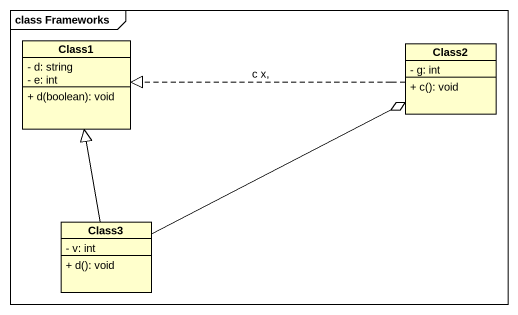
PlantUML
@startuml
mainframe class Frameworks
hide circle
hide empty members
skinparam classAttributeIconSize 0
class Class1 {
  - d: string
  - e: int
  + d(boolean): void
}
class Class2 {
  - g: int
  + c(): void
}
class Class3 {
  - v: int
  + d(): void
}
Class2 .left.|> Class1 : c x,
Class3 -up-|> Class1
Class3 -right-o Class2
@enduml
